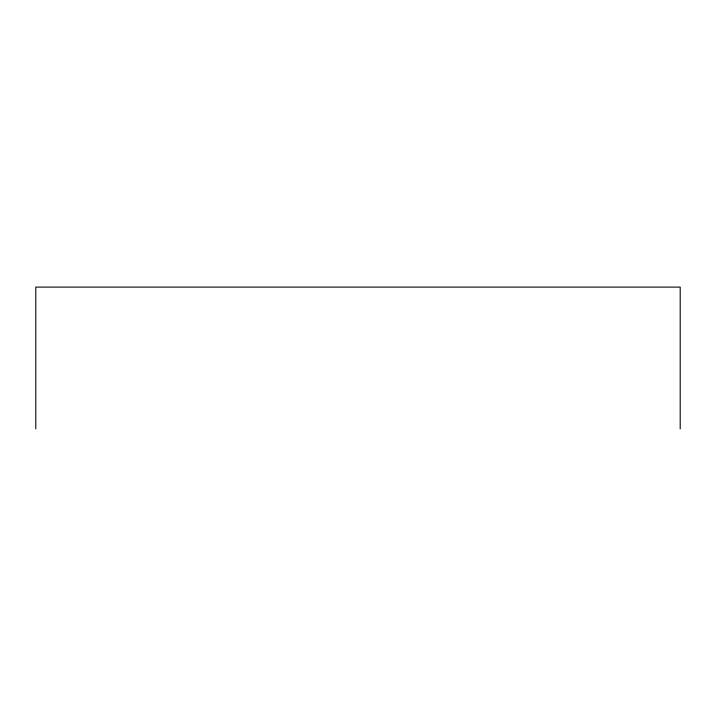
<?xml version="1.0" encoding="UTF-8"?>
<svg xmlns="http://www.w3.org/2000/svg" width="716" height="716" viewBox="0 0 716 716"><rect width="100%" height="100%" fill="white"/><g stroke="black" fill="none" stroke-linecap="round" stroke-linejoin="round"><path stroke-width="1.07" d="M680.2 428.893L680.2 287.107L35.8 287.107L35.8 428.893"/></g></svg>
